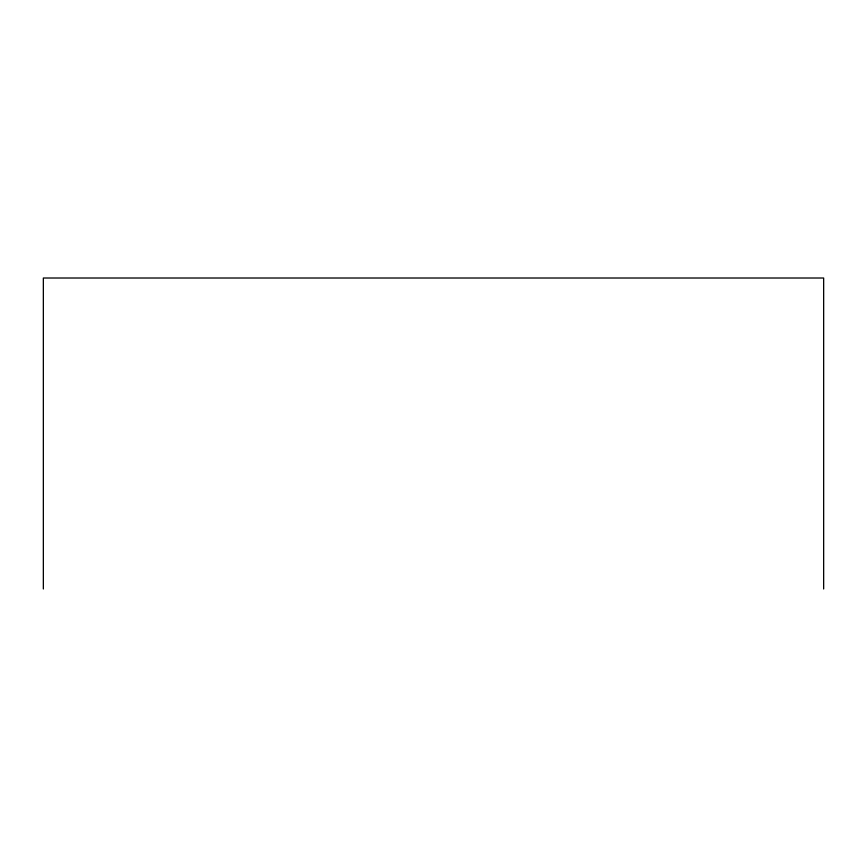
<?xml version="1.0" encoding="UTF-8"?>
<svg xmlns="http://www.w3.org/2000/svg" width="867" height="867" viewBox="0 0 867 867"><rect width="100%" height="100%" fill="white"/><g stroke="black" fill="none" stroke-linecap="round" stroke-linejoin="round"><path stroke-width="1.3" d="M823.65 588.986L823.65 278.014L43.35 278.014L43.35 588.986"/></g></svg>
